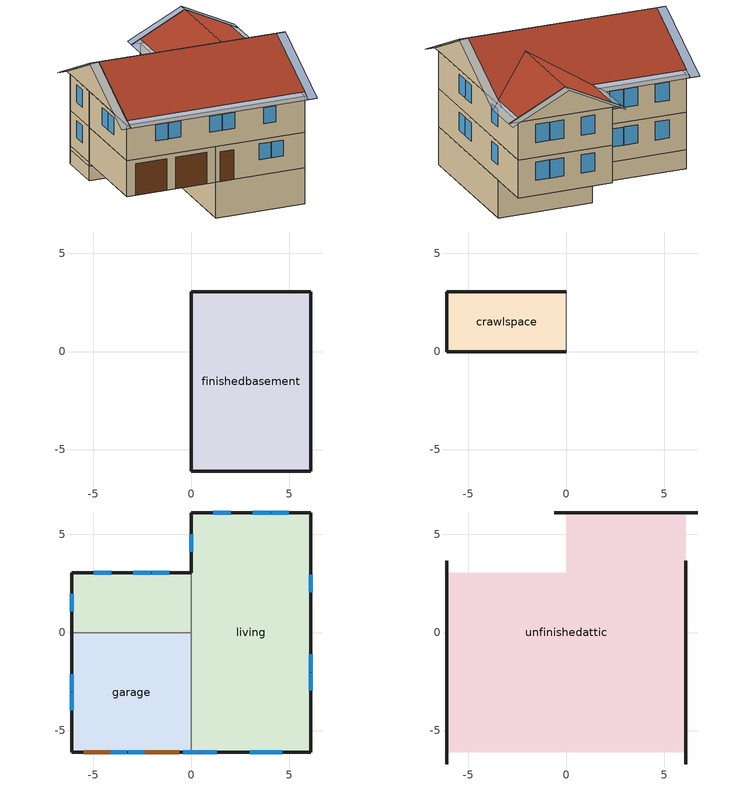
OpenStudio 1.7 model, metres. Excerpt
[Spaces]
finishedbasement
 floor ground (GrndUninsFinBFloor): 6.1,3.05 6.1,-6.1 0,-6.1 0,3.05 z-2.44
 wall outside (FBsmtRimJoist): 0,0 0,-6.1 6.1,-6.1 6.1,3.05 z-0.23:0
 wall ground (GrndInsFinWall): 0,0 0,-6.1 6.1,-6.1 6.1,3.05 z-2.44:0
 wall ground (AdiabaticConst): 0,3.05 0,0 z-2.44:-1.22; 6.1,3.05 0,3.05 z-2.44:0
 wall to crawlspace (UnfinInsFinWall): 0,0 0,3.05 z-1.22:0
crawlspace
 floor ground (GrndUninsUnfinCSFloor): 0,3.05 0,0 -6.1,0 -6.1,3.05 z-1.22
 wall outside (CSRimJoist): 0,3.05 -6.1,3.05 -6.1,0 0,0 z-0.23:0
 wall ground (GrndInsUnfinCSWall): 0,3.05 -6.1,3.05 -6.1,0 0,0 z-1.22:0
living
 floor to finishedbasement (FinUninsFinFloor): 6.1,3.05 6.1,-6.1 0,-6.1 0,3.05 z0
 floor ground (Slab): 6.1,6.1 6.1,3.05 0,3.05 0,6.1 z0
 floor to garage (UnfinInsFinFloor): 0,0 0,-6.1 -6.1,-6.1 -6.1,0 z2.44
 floor to crawlspace (UnfinCSInsFinFloor): 0,3.05 0,0 -6.1,0 -6.1,3.05 z0
 floor adiabatic (FinUninsFinFloor): 6.1,6.1 6.1,-6.1 0,-6.1 0,6.1 z2.44
 wall outside (ExtInsFinWall): -6.1,-6.1 6.1,-6.1 6.1,6.1 0,6.1 0,3.05 -6.1,3.05 -6.1,0 -6.1,-6.1 z2.44:4.88; 0,-6.1 6.1,-6.1 6.1,6.1 0,6.1 0,3.05 -6.1,3.05 -6.1,0 z0:2.44
 wall adiabatic (RevFinUninsFinWall): -6.1,0 0,0 0,3.05 z2.44:4.88
 wall to garage (UnfinInsFinWall): 0,-6.1 0,0 -6.1,0 z0:2.44
 wall adiabatic (FinUninsFinWall): 0,3.05 0,0 -6.1,0 z2.44:4.88
 window (Front-Glass): -4.11,-6.1 -3.28,-6.1 / -3.22,-6.1 -2.4,-6.1 / 0.47,-6.1 1.3,-6.1 / 3.28,-6.1 4.11,-6.1 / -0.41,-6.1 0.41,-6.1 z3.47:4.57; 2.98,-6.1 3.78,-6.1 / 3.84,-6.1 4.64,-6.1 z1.07:2.13
 window (Left-Glass): 0,5.01 0,4.13 / -6.1,-2.13 -6.1,-3.02 / -6.1,-3.08 -6.1,-3.96 / -6.1,1.97 -6.1,1.08 z3.39:4.57; 0,5.01 0,4.13 / -6.1,1.97 -6.1,1.08 z0.96:2.13
 window (Right-Glass): 6.1,-1.99 6.1,-1.11 / 6.1,-2.94 6.1,-2.05 / 6.1,2.05 6.1,2.94 z0.96:2.13; 6.1,2.05 6.1,2.94 / 6.1,-2.94 6.1,-2.05 / 6.1,-1.99 6.1,-1.11 z3.39:4.57
 window (Back-Glass): 2.01,6.1 1.13,6.1 / -1.13,3.05 -2.01,3.05 / -4.08,3.05 -4.97,3.05 / 4.97,6.1 4.08,6.1 / 4.02,6.1 3.14,6.1 / -2.07,3.05 -2.96,3.05 z3.39:4.57; 4.02,6.1 3.14,6.1 / 4.97,6.1 4.08,6.1 / 2.01,6.1 1.13,6.1 / -2.07,3.05 -2.96,3.05 / -1.13,3.05 -2.01,3.05 / -4.08,3.05 -4.97,3.05 z0.96:2.13
 door (LivingDoors): 0.3,-6.1 1.22,-6.1 z0:2.03
 ceiling adiabatic (RevFinUninsFinFloor): 6.1,-6.1 6.1,6.1 0,6.1 0,-6.1 z2.44
garage
 floor ground (GrndUninsUnfinGrgFloor): 0,0 0,-6.1 -6.1,-6.1 -6.1,0 z0
 wall outside (ExtUninsUnfinWall): -6.1,0 -6.1,-6.1 0,-6.1 z0:2.44
 door (GarageDoors): -2.74,-6.1 -0.61,-6.1 / -5.49,-6.1 -3.35,-6.1 z0:2.13
unfinishedattic
 floor to living (FinInsUnfinUAFloor): 6.1,6.1 6.1,-6.1 -6.1,-6.1 -6.1,3.05 0,3.05 0,6.1 z4.88
 wall outside (ExtUninsUnfinWall): -6.1,-1.52,7.47 -6.1,3.66,4.88 -6.1,-6.71,4.88; 3.05,6.1,6.71 6.71,6.1,4.88 -0.61,6.1,4.88; 6.1,-1.52,7.47 6.1,-6.71,4.88 6.1,3.66,4.88
 roof outside (UnfinInsExtRoof): 3.05,6.1,6.71 0,6.1,5.18 0,3.05,5.18 3.05,0,6.71; 3.05,0,6.71 6.1,3.05,5.18 6.1,6.1,5.18 3.05,6.1,6.71; -6.1,-1.52,7.47 -6.1,-6.1,5.18 6.1,-6.1,5.18 6.1,-1.52,7.47; 6.1,-1.52,7.47 6.1,3.05,5.18 3.05,0,6.71 0,3.05,5.18 -6.1,3.05,5.18 -6.1,-1.52,7.47
shading: -6.1,-6.1,5.18 -6.1,-6.71,4.88 6.1,-6.71,4.88 6.1,-6.1,5.18; 6.1,-1.52,7.47 6.1,-6.71,4.88 6.71,-6.71,4.88 6.71,-1.52,7.47; -6.1,-1.52,7.47 -6.1,3.66,4.88 -6.71,3.66,4.88 -6.71,-1.52,7.47; -6.71,-1.52,7.47 -6.71,-6.71,4.88 -6.1,-6.71,4.88 -6.1,-1.52,7.47; 6.71,-1.52,7.47 6.71,3.66,4.88 6.1,3.66,4.88 6.1,-1.52,7.47; 3.05,6.71,6.71 -0.61,6.71,4.88 -0.61,6.1,4.88 3.05,6.1,6.71; 6.1,3.05,5.18 6.71,3.66,4.88 6.71,6.1,4.88 6.1,6.1,5.18; 3.05,6.1,6.71 6.71,6.1,4.88 6.71,6.71,4.88 3.05,6.71,6.71; 0,6.1,5.18 -0.61,6.1,4.88 -0.61,3.66,4.88 0,3.05,5.18; 0,3.05,5.18 -0.61,3.66,4.88 -6.1,3.66,4.88 -6.1,3.05,5.18
[Site]
Denver-Stapleton CO: Latitude {deg}=39.76; Longitude {deg}=-104.86; Time Zone {hr}=-7; Elevation {m}=1611; Terrain=Urban
[Building]
Denver-Stapleton CO 2800 sqft: North Axis {deg}=180
[Construction]
Front-Glass: Front-Win
LivingFurniture: LivingFurnitureMaterial
GrndInsFinWall: FBaseWall-FicR, Soil-12in, Concrete-8in, GypsumBoard-1_2in
AdiabaticConst: Adiabatic
ExtInsFinWall: ExteriorFinish, Plywood-1_2in, StudandCavity, ExtWallMass
Left-Glass: Left-Win
UnfinInsExtRoof: RoofingMaterial, Plywood-3_4in, UARoofIns
Right-Glass: Right-Win
GrndUninsUnfinCSFloor: CFloor-FicR, Soil-12in
GarageFurniture: GarageFurnitureMaterial
ExtUninsUnfinWall: ExteriorFinish, Plywood-1_2in, StudandAirWall
UnfinInsFinWall: IntWallIns, PartitionWallMass
FBsmtFurniture: FBsmtFurnitureMaterial
Back-Glass: Back-Win
RevFinUninsFinWall; FinUninsFinWall: PartitionWallMass, StudandAirWall, PartitionWallMass
GrndUninsUnfinGrgFloor: Adiabatic, Soil-12in, Concrete-4in
FinInsUnfinUAFloor: CeilingMass, UATrussandIns, UAAdditionalCeilingIns
CSRimJoist: ExteriorFinish, Plywood-3_2in, CSJoistandCavity
FBsmtRimJoist: ExteriorFinish, Plywood-3_2in, FBsmtJoistandCavity, GypsumBoard-1_2in
GrndUninsFinBFloor: FBaseFloor-FicR, Soil-12in, Concrete-4in
GarageDoors: GarageDoorMaterial
FinUninsFinFloor: CeilingMass, StudandAirFloor, Plywood-3_4in, FloorMass, CarpetBareLayer
Slab: Mat-Fic-Slab, SlabSoil-12in, SlabMass, SlabCarpetBareEquivalentMaterial
UnfinInsFinFloor: IntFloorIns, Plywood-3_4in, FloorMass, CarpetBareLayer
RevFinUninsFinFloor: CarpetBareLayer, FloorMass, Plywood-3_4in, StudandAirFloor, CeilingMass
GrndInsUnfinCSWall: CWall-FicR, Soil-12in, Concrete-8in
UnfinCSInsFinFloor: CrawlCeilingIns, Plywood-3_4in, FloorMass, CarpetBareLayer
LivingDoors: DoorMaterial
[WindowMaterial:SimpleGlazingSystem] U-Factor {W/m2-K}=6.59877; Solar Heat Gain Coefficient=0.532733
Front-Win; Left-Win; Right-Win; Back-Win
[Material] Roughness=Rough
Name | Thickness {m} | Conductivity {W/m-K} | Density {kg/m3} | Specific Heat {J/kg-K} | Thermal Absorptance | Solar Absorptance | Visible Absorptance
LivingFurnitureMaterial | 0.1524 | 0.115458 | 640.8 | 1214.23 | 0.9 | 0.6 | 0.1
Soil-12in; SlabSoil-12in | 0.3048 | 1.731 | 1842.3 | 418.7
Concrete-8in | 0.2032 | 1.31141 | 2242.8 | 837.4 | 0.9
GypsumBoard-1_2in; ExtWallMass; PartitionWallMass | 0.0127 | 0.160291 | 801 | 837.4 | 0.9 | 0.5 | 0.1
ExteriorFinish | 0.009525 | 0.089435 | 177.822 | 1046.75 | 0.9 | 0.3 | 0.3
Plywood-1_2in | 0.0127 | 0.115458 | 512.64 | 1214.23
StudandCavity | 0.0889 | 0.054245 | 162.403 | 1178.92
IntFloorIns | 0.1397 | 1.90492 | 106.365 | 1151.69
GarageDoorMaterial; DoorMaterial | 0.0633984 | 0.0873267 | 512.64 | 1214.23
RoofingMaterial | 0.0094488 | 0.162714 | 1121.4 | 1465.45 | 0.91 | 0.85 | 0.85
Plywood-3_4in | 0.01905 | 0.115458 | 512.64 | 1214.23
UARoofIns | 0.18415 | 9.52312 | 36.7967 | 1209.04
CeilingMass | 0.0127 | 0.160291 | 801 | 837.4 | 0.9 | 0.3 | 0.1
CarpetBareLayer | 0.0127 | 0.0433444 | 54.468 | 1339.84 | 0.9 | 0.9
IntWallIns | 0.0889 | 0.3497 | 128.895 | 1213.04
FBsmtJoistandCavity | 0.23495 | 0.574409 | 40.89 | 1209.6
FloorMass | 0.015875 | 0.115458 | 544.68 | 1214.23 | 0.9 | 0.6
GarageFurnitureMaterial; FBsmtFurnitureMaterial | 0.1524 | 0.115458 | 640.8 | 1214.23
StudandAirWall | 0.0889 | 0.442568 | 48.9486 | 1210.43
UAAdditionalCeilingIns | 0.050038 | 0.060696 | 16.02 | 1046.75
UATrussandIns | 0.0889 | 0.0634876 | 50.7834 | 1165.1
Concrete-4in | 0.1016 | 1.31141 | 2242.8 | 837.4 | 0.9
Plywood-3_2in | 0.0381 | 0.115458 | 512.64 | 1214.23
CrawlCeilingIns | 0.23495 | 2.59817 | 106.365 | 1151.69
StudandAirFloor | 0.0889 | 0.448793 | 67.4963 | 1211.58
CSJoistandCavity | 0.23495 | 0.584198 | 40.89 | 1209.6
SlabCarpetBareEquivalentMaterial | 0.0254 | 0.0866804 | 40.05 | 1214.23 | 0.9 | 0.6
SlabMass | 0.1016 | 1.312675 | 2242.8 | 837.4 | 0.9 | 0.6
Mat-Fic-Slab | 0.0254 | 0.00710532 | 40.05 | 1214.23
[Material:NoMass] Roughness=Rough
Name | Thermal Resistance {m2-K/W}
FBaseWall-FicR | 0.327589
Adiabatic; CFloor-FicR; FBaseFloor-FicR | 176.1
CWall-FicR | 0.0995182
[ThermalZone] Use Ideal Air Loads=No
Name | Multiplier | Ceiling Height {m} | Volume {m3} | Thermostat
finishedbasement Thermal Zone | 1 | 2.4384 | 135.921 | ThermostatSetpoint:DualSetpoint #1
Dummy Thermal Zone; RA Duct Zone Thermal Zone |  | 0 | 0
living Thermal Zone | 1 | 4.8768 | 543.683 | ThermostatSetpoint:DualSetpoint #1
unfinishedattic Thermal Zone |  | 2.5908 | 143.944
garage Thermal Zone | 1 | 2.4384 | 90.6139
crawlspace Thermal Zone | 1 | 1.2192 | 22.6535
[Sizing:Zone] Zone Cooling Design Supply Air Temperature {C}=14; Zone Heating Design Supply Air Temperature {C}=40; Zone Cooling Design Supply Air Humidity Ratio {kg-H2O/kg-air}=0.0085; Zone Heating Design Supply Air Humidity Ratio {kg-H2O/kg-air}=0.008; Cooling Design Air Flow Method=DesignDay; Heating Design Air Flow Method=DesignDay
finishedbasement Thermal Zone; Dummy Thermal Zone; living Thermal Zone; unfinishedattic Thermal Zone; garage Thermal Zone; RA Duct Zone Thermal Zone; crawlspace Thermal Zone
[Space]
Name | Thermal Zone
finishedbasement | finishedbasement Thermal Zone
Dummy | Dummy Thermal Zone
living | living Thermal Zone
unfinishedattic | unfinishedattic Thermal Zone
garage | garage Thermal Zone
RA Duct Zone | RA Duct Zone Thermal Zone
crawlspace | crawlspace Thermal Zone
[ThermostatSetpoint:DualSetpoint]
ThermostatSetpoint:DualSetpoint #1: Heating Setpoint Temperature Schedule=HeatingSetPoint; Cooling Setpoint Temperature Schedule=CoolingSetPoint
[ElectricEquipment:Definition] Design Level Calculation Method=EquipmentLevel
Name | Design Level {W} | Fraction Latent | Fraction Radiant | Fraction Lost
Misc Elec Load Definition | 537.122 | 0.021 | 0.558 | 0.049
FBsmt Misc Elec Load Definition | 146.488 | 0.021 | 0.558 | 0.049
House Exhaust Fan Load Definition; Bath Exhaust Fan Load Definition; Range Hood Fan Load Definition | 0 | 0 | 0 | 1
ElectricEquipment:Definition #1 | 41.8839 | 0.3 | 0.24 | 0.3
CeilingFans Definition | 0 | 0 | 0.558 | 0
Clothes Washer Definition | 14.0787 | 0 | 0.48 | 0.2
Dishwasher Definition | 43.0515 | 0.15 | 0.36 | 0.25
Clothes Dryer Definition | 318.13 | 0.05 | 0.09 | 0.8
Refrigerator Definition | 71.9878 | 0 | 0 | 0
[ElectricEquipment]
Name | Electric Equipment Definition | Space or SpaceType | Schedule
Misc Elec Load | Misc Elec Load Definition | living
FBsmt Misc Elec Load | FBsmt Misc Elec Load Definition | finishedbasement
House Exhaust Fan Load | House Exhaust Fan Load Definition | living | Schedule:Constant #4
ElectricEquipment #1 | ElectricEquipment:Definition #1 | living | CookingRange
Bath Exhaust Fan Load | Bath Exhaust Fan Load Definition | living | Schedule:Constant #4
CeilingFans | CeilingFans Definition | living | Schedule:Constant #5
Clothes Washer | Clothes Washer Definition | living | ClothesWasher
Range Hood Fan Load | Range Hood Fan Load Definition | living | Schedule:Constant #4
Dishwasher | Dishwasher Definition | living | Dishwasher
Clothes Dryer | Clothes Dryer Definition | living | ClothesDryer
Refrigerator | Refrigerator Definition | living | Refrigerator
[GasEquipment:Definition] Design Level Calculation Method=EquipmentLevel; Carbon Dioxide Generation Rate {m3/s-W}=0
Name | Design Level {W} | Fraction Latent | Fraction Radiant | Fraction Lost
Cooking Range Definition | 438.882 | 0.2 | 0.18 | 0.5
Misc Gas Load Definition | 0 | 0 | 0 | 0
[GasEquipment] Space or SpaceType=living
Name | Gas Equipment Definition | Schedule
Cooking Range | Cooking Range Definition | CookingRange
Misc Gas Load | Misc Gas Load Definition
[People:Definition]
Living People Definition: Number of People Calculation Method=People; Number of People {people}=3.23; Fraction Radiant=0.32; Sensible Heat Fraction=0.573; Carbon Dioxide Generation Rate {m3/s-W}=0; Enable ASHRAE 55 Comfort Warnings=No; Mean Radiant Temperature Calculation Type=ZoneAveraged
[People]
Living People: People Definition=Living People Definition; Space or SpaceType=living; Number of People Schedule=Occupancy
[OtherEquipment:Definition] Design Level Calculation Method=EquipmentLevel; Fraction Radiant=0; Fraction Lost=0
Name | Design Level {W} | Fraction Latent
SupplySensibleLeakageToLiving Definition; ReturnSensibleLeakageEquip Definition; SupplyDuctConductionToLiving Definition; SupplySensibleLeakageToAHZone Definition; SupplyDuctConductionToAHZone Definition; ReturnDuctConductionToPlenum Definition; ReturnDuctConductionToAHZone Definition | 0 | 0
BathHeatGain Definition | 21.7927 | 0
ShowerHeatGain Definition | 138.93 | 0.487248
ReturnLatentLeakageEquip Definition; SupplyLatentLeakageToLiving Definition; SupplyLatentLeakageToAHZone Definition | 0 | 1
SinkHeatGain Definition | 27.0293 | 0.312381
DHWDistHeatGain Definition | 90.4324 | 0
[OtherEquipment]
Name | Other Equipment Definition | Space or SpaceType | Schedule
SupplySensibleLeakageToLiving | SupplySensibleLeakageToLiving Definition | living | Schedule:Constant #4
BathHeatGain | BathHeatGain Definition | living | Baths
ShowerHeatGain | ShowerHeatGain Definition | living | Showers
ReturnSensibleLeakageEquip | ReturnSensibleLeakageEquip Definition | RA Duct Zone | Schedule:Constant #4
ReturnLatentLeakageEquip | ReturnLatentLeakageEquip Definition | RA Duct Zone | Schedule:Constant #4
SupplyDuctConductionToLiving | SupplyDuctConductionToLiving Definition | living | Schedule:Constant #4
SinkHeatGain | SinkHeatGain Definition | living | Sinks
SupplyLatentLeakageToLiving | SupplyLatentLeakageToLiving Definition | living | Schedule:Constant #4
DHWDistHeatGain | DHWDistHeatGain Definition | living | DHWDist
SupplySensibleLeakageToAHZone | SupplySensibleLeakageToAHZone Definition | finishedbasement | Schedule:Constant #4
SupplyDuctConductionToAHZone | SupplyDuctConductionToAHZone Definition | finishedbasement | Schedule:Constant #4
ReturnDuctConductionToPlenum | ReturnDuctConductionToPlenum Definition | RA Duct Zone | Schedule:Constant #4
SupplyLatentLeakageToAHZone | SupplyLatentLeakageToAHZone Definition | finishedbasement | Schedule:Constant #4
ReturnDuctConductionToAHZone | ReturnDuctConductionToAHZone Definition | finishedbasement | Schedule:Constant #4
[InternalMass:Definition] Design Level Calculation Method=SurfaceArea
Name | Construction | Surface Area {m2}
GarageSpaceFurniture Definition | GarageFurniture | 3.71612
FBsmtSpaceFurniture Definition | FBsmtFurniture | 22.2967
LivingPartition Definition | FinUninsFinWall | 159.793
FBsmtPartition Definition | FinUninsFinWall | 55.7418
LivingSpaceFurniture Definition | LivingFurniture | 81.7547
[InternalMass]
Name | Internal Mass Definition | Space or SpaceType
GarageSpaceFurniture | GarageSpaceFurniture Definition | garage
FBsmtSpaceFurniture | FBsmtSpaceFurniture Definition | finishedbasement
LivingPartition | LivingPartition Definition | living
FBsmtPartition | FBsmtPartition Definition | finishedbasement
LivingSpaceFurniture | LivingSpaceFurniture Definition | living
[SpaceInfiltration:DesignFlowRate]
CSInfiltration: Space or SpaceType=crawlspace; Schedule=Schedule:Constant #4; Design Flow Rate Calculation Method=AirChanges/Hour; Air Changes per Hour {1/hr}=2; Constant Term Coefficient=1; Temperature Term Coefficient=0; Velocity Term Coefficient=0; Velocity Squared Term Coefficient=0
[SpaceInfiltration:EffectiveLeakageArea] Schedule=Schedule:Constant #4
Name | Space or SpaceType | Effective Air Leakage Area {m2} | Stack Coefficient | Wind Coefficient
GarageInfiltration | garage | 269.39 | 0.000129067 | 0.000141939
UAtcInfiltration | unfinishedattic | 4331.14 | 0.000180048 | 0.000138569
[Lights:Definition] Design Level Calculation Method=LightingLevel; Fraction Radiant=0.6; Fraction Visible=0.2; Return Air Fraction=0
Name | Lighting Level {W}
Garage Lighting Definition | 18.6464
Living HW & Plugin Lighting Definition | 678.184
FinishedBasement HW & Plugin Lighting Definition | 184.959
[Lights] Fraction Replaceable=0
Name | Lights Definition | Space or SpaceType | Schedule
Garage Lighting | Garage Lighting Definition | garage | GarageLighting
Living HW & Plugin Lighting | Living HW & Plugin Lighting Definition | living | InteriorLighting
FinishedBasement HW & Plugin Lighting | FinishedBasement HW & Plugin Lighting Definition | finishedbasement | InteriorLighting
[Schedule:Constant] Value=1
Schedule:Constant #4; Schedule:Constant #5
[Schedule:Year]
HeatingSetPoint; CoolingSetPoint; CookingRange; Occupancy; GarageLighting; Sinks; DHWDist; Baths; ClothesWasher; Showers; ClothesDryer; Refrigerator; InteriorLighting; Dishwasher: 
